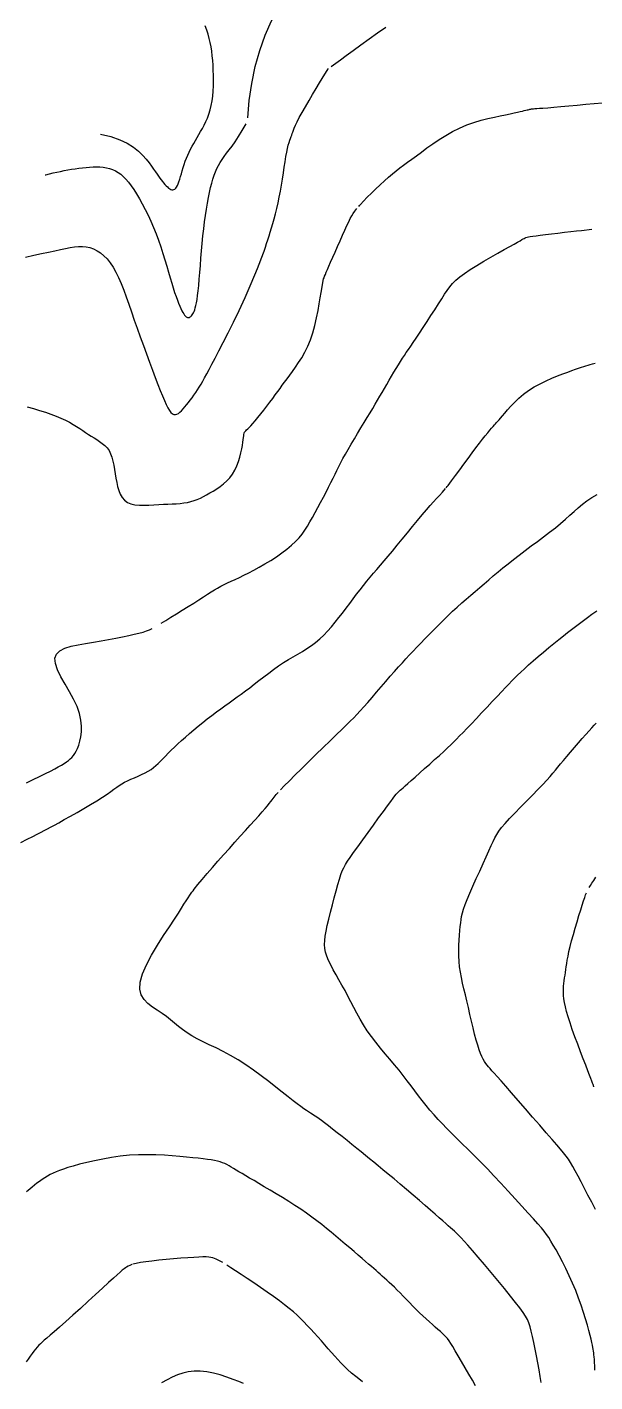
# Model space of a CAD drawing. Header units: millimetres. Extents: x 2235526 to 2245569, y 371981 to 382303.
# Drawn here: x 2242881.2 to 2243071.3, y 379671.3 to 380125.1 of the extents above; entities that cross this region are included whole.
import ezdxf

# ---------------------------------------------------------------- set-up
doc = ezdxf.new("R2010")
doc.units = ezdxf.units.MM
doc.linetypes.add('CONTI', pattern=[0])
for name, color, linetype, transparency in [('147', 10, 'CONTI', 0.7), ('149', 10, 'CONTI', 0.7), ('151', 10, 'CONTI', 0.7), ('153', 10, 'CONTI', 0.7), ('155', 10, 'CONTI', 0.7), ('157', 10, 'CONTI', 0.7), ('159', 10, 'CONTI', 0.7), ('161', 10, 'CONTI', 0.7), ('163', 10, 'CONTI', 0.7), ('165', 10, 'CONTI', 0.7)]:
    doc.layers.add(name, color=color, linetype=linetype, transparency=transparency)

msp = doc.modelspace()

# ---------------------------------------------------------------- linework, layer by layer
at = {"layer": '147'}
msp.add_lwpolyline([(2242905.73, 380089.33), (2242909.23, 380088.47), (2242912.2, 380087.42), (2242914.68, 380086.21), (2242916.75, 380084.91), (2242918.45, 380083.54), (2242919.85, 380082.17), (2242921.01, 380080.85), (2242921.98, 380079.62), (2242922.81, 380078.51), (2242923.53, 380077.54), (2242924.16, 380076.68), (2242924.71, 380075.91), (2242925.2, 380075.22), (2242925.64, 380074.59), (2242926.06, 380074.02), (2242926.47, 380073.47), (2242926.88, 380072.95), (2242927.29, 380072.46), (2242927.7, 380072), (2242928.11, 380071.59), (2242928.51, 380071.24), (2242928.9, 380070.96), (2242929.28, 380070.75), (2242929.63, 380070.64), (2242929.97, 380070.62), (2242930.3, 380070.7), (2242930.6, 380070.89), (2242930.9, 380071.17), (2242931.18, 380071.56), (2242931.46, 380072.05), (2242931.73, 380072.65), (2242932, 380073.35), (2242932.27, 380074.16), (2242932.55, 380075.05), (2242932.83, 380076.01), (2242933.12, 380077.03), (2242933.44, 380078.08), (2242933.77, 380079.15), (2242934.13, 380080.22), (2242934.52, 380081.27), (2242934.95, 380082.29), (2242935.4, 380083.28), (2242935.89, 380084.25), (2242936.4, 380085.22), (2242936.93, 380086.17), (2242937.49, 380087.14), (2242938.07, 380088.11), (2242938.66, 380089.11), (2242939.26, 380090.13), (2242939.86, 380091.2), (2242940.46, 380092.3), (2242941.03, 380093.47), (2242941.56, 380094.69), (2242942.05, 380095.99), (2242942.48, 380097.37), (2242942.84, 380098.84), (2242943.12, 380100.4), (2242943.33, 380102.04), (2242943.47, 380103.73), (2242943.55, 380105.47), (2242943.57, 380107.21), (2242943.55, 380108.96), (2242943.5, 380110.68), (2242943.41, 380112.35), (2242943.29, 380113.96), (2242943.15, 380115.52), (2242942.96, 380117.03), (2242942.74, 380118.49), (2242942.47, 380119.93), (2242942.14, 380121.34), (2242941.75, 380122.74), (2242941.3, 380124.13), (2242940.78, 380125.52)], dxfattribs=at)
at = {"layer": '149'}
for points in [[(2242955.08, 380094.79), (2242955.54, 380100.56), (2242956.37, 380106.3), (2242957.55, 380111.9), (2242959.06, 380117.3), (2242960.87, 380122.43), (2242962.97, 380127.19), (2242965.33, 380131.51), (2242967.94, 380135.33)], [(2242887.22, 380075.64), (2242887.41, 380075.69), (2242888.65, 380075.99), (2242889.89, 380076.28), (2242891.13, 380076.55), (2242892.37, 380076.81), (2242893.6, 380077.06), (2242894.83, 380077.29), (2242896.06, 380077.51), (2242897.27, 380077.7), (2242898.49, 380077.88), (2242899.7, 380078.03), (2242900.9, 380078.15), (2242902.09, 380078.25), (2242903.27, 380078.31), (2242904.43, 380078.32), (2242905.56, 380078.28), (2242906.67, 380078.19), (2242907.75, 380078.02), (2242908.78, 380077.77), (2242909.78, 380077.44), (2242910.72, 380077.01), (2242911.63, 380076.48), (2242912.51, 380075.84), (2242913.37, 380075.08), (2242914.23, 380074.2), (2242915.09, 380073.18), (2242915.97, 380072.02), (2242916.87, 380070.72), (2242917.8, 380069.26), (2242918.76, 380067.66), (2242919.73, 380065.93), (2242920.7, 380064.09), (2242921.66, 380062.15), (2242922.6, 380060.13), (2242923.5, 380058.04), (2242924.36, 380055.9), (2242925.16, 380053.72), (2242925.91, 380051.53), (2242926.61, 380049.34), (2242927.27, 380047.19), (2242927.89, 380045.09), (2242928.47, 380043.07), (2242929.03, 380041.16), (2242929.56, 380039.38), (2242930.07, 380037.75), (2242930.56, 380036.26), (2242931.03, 380034.91), (2242931.48, 380033.7), (2242931.9, 380032.63), (2242932.3, 380031.68), (2242932.67, 380030.85), (2242933.01, 380030.14), (2242933.33, 380029.54), (2242933.62, 380029.05), (2242933.89, 380028.65), (2242934.14, 380028.34), (2242934.38, 380028.11), (2242934.61, 380027.96), (2242934.83, 380027.87), (2242935.05, 380027.84), (2242935.28, 380027.85), (2242935.51, 380027.92), (2242935.74, 380028.05), (2242935.96, 380028.22), (2242936.19, 380028.45), (2242936.42, 380028.73), (2242936.64, 380029.06), (2242936.86, 380029.45), (2242937.07, 380029.9), (2242937.28, 380030.43), (2242937.48, 380031.08), (2242937.68, 380031.85), (2242937.87, 380032.79), (2242938.06, 380033.91), (2242938.25, 380035.24), (2242938.43, 380036.81), (2242938.61, 380038.64), (2242938.79, 380040.68), (2242938.98, 380042.9), (2242939.17, 380045.26), (2242939.37, 380047.71), (2242939.58, 380050.2), (2242939.8, 380052.71), (2242940.05, 380055.17), (2242940.32, 380057.56), (2242940.6, 380059.86), (2242940.9, 380062.06), (2242941.22, 380064.17), (2242941.56, 380066.16), (2242941.9, 380068.03), (2242942.25, 380069.78), (2242942.61, 380071.4), (2242942.98, 380072.88), (2242943.36, 380074.24), (2242943.76, 380075.49), (2242944.2, 380076.66), (2242944.68, 380077.76), (2242945.2, 380078.8), (2242945.79, 380079.81), (2242946.44, 380080.81), (2242947.16, 380081.81), (2242947.96, 380082.86), (2242948.84, 380084), (2242949.8, 380085.28), (2242950.85, 380086.76), (2242951.97, 380088.47), (2242953.18, 380090.46), (2242954.48, 380092.78)]]:
    msp.add_lwpolyline(points, dxfattribs=at)
at = {"layer": '151', "elevation": 151}
for points in [[(2242982.97, 380111.98), (2242986.04, 380114.21), (2242987.99, 380115.63), (2242990.32, 380117.32), (2242992.93, 380119.19), (2242995.7, 380121.18), (2242998.53, 380123.2), (2243001.32, 380125.16)], [(2242960.32, 380049.58), (2242960.5, 380050.11), (2242960.93, 380051.41), (2242961.34, 380052.67), (2242961.75, 380053.91), (2242962.15, 380055.17), (2242962.56, 380056.48), (2242962.98, 380057.86), (2242963.42, 380059.35), (2242963.86, 380060.95), (2242964.31, 380062.64), (2242964.75, 380064.41), (2242965.17, 380066.26), (2242965.58, 380068.19), (2242965.97, 380070.17), (2242966.32, 380072.2), (2242966.65, 380074.25), (2242966.96, 380076.27), (2242967.25, 380078.22), (2242967.53, 380080.06), (2242967.8, 380081.74), (2242968.07, 380083.24), (2242968.34, 380084.51), (2242968.6, 380085.58), (2242968.87, 380086.47), (2242969.12, 380087.23), (2242969.35, 380087.87), (2242969.57, 380088.44), (2242969.76, 380088.95), (2242969.93, 380089.46), (2242970.1, 380089.99), (2242970.31, 380090.6), (2242970.6, 380091.34), (2242971.01, 380092.26), (2242971.56, 380093.4), (2242972.3, 380094.82), (2242973.25, 380096.53), (2242974.35, 380098.47), (2242975.55, 380100.53), (2242976.77, 380102.61), (2242977.96, 380104.61), (2242979.04, 380106.42), (2242979.96, 380107.96), (2242981.91, 380111.21), (2242981.98, 380111.26)]]:
    msp.add_lwpolyline(points, dxfattribs=at)
at = {"layer": '151'}
msp.add_lwpolyline([(2242880.63, 380048.13), (2242883.45, 380048.73), (2242886.01, 380049.26), (2242888.32, 380049.74), (2242890.41, 380050.19), (2242892.3, 380050.62), (2242894.02, 380050.99), (2242895.6, 380051.3), (2242897.05, 380051.53), (2242898.41, 380051.66), (2242899.7, 380051.67), (2242900.95, 380051.54), (2242902.18, 380051.27), (2242903.38, 380050.84), (2242904.56, 380050.25), (2242905.71, 380049.5), (2242906.83, 380048.57), (2242907.91, 380047.47), (2242908.94, 380046.19), (2242909.93, 380044.72), (2242910.87, 380043.06), (2242911.77, 380041.22), (2242912.64, 380039.22), (2242913.5, 380037.05), (2242914.35, 380034.74), (2242915.22, 380032.29), (2242916.12, 380029.72), (2242917.05, 380027.03), (2242918.03, 380024.24), (2242919.05, 380021.38), (2242920.08, 380018.52), (2242921.12, 380015.67), (2242922.14, 380012.91), (2242923.12, 380010.25), (2242924.06, 380007.76), (2242924.93, 380005.47), (2242925.73, 380003.42), (2242926.45, 380001.61), (2242927.11, 380000.05), (2242927.72, 379998.71), (2242928.29, 379997.61), (2242928.82, 379996.73), (2242929.33, 379996.07), (2242929.83, 379995.63), (2242930.32, 379995.4), (2242930.82, 379995.35), (2242931.31, 379995.48), (2242931.82, 379995.75), (2242932.33, 379996.16), (2242932.86, 379996.66), (2242933.4, 379997.26), (2242933.96, 379997.92), (2242934.54, 379998.63), (2242935.14, 379999.37), (2242935.75, 380000.16), (2242936.37, 380000.98), (2242936.99, 380001.83), (2242937.61, 380002.72), (2242938.21, 380003.62), (2242938.81, 380004.55), (2242939.39, 380005.51), (2242939.98, 380006.53), (2242940.6, 380007.67), (2242941.3, 380008.97), (2242942.1, 380010.47), (2242943.02, 380012.24), (2242944.1, 380014.3), (2242945.36, 380016.72), (2242946.83, 380019.53), (2242948.47, 380022.73), (2242950.27, 380026.3), (2242952.18, 380030.25), (2242954.18, 380034.56), (2242956.22, 380039.23), (2242958.28, 380044.23), (2242960.32, 380049.58)], dxfattribs=at)
at = {"layer": '153', "elevation": 153}
for points in [[(2242992.21, 380065.09), (2242992.47, 380065.39), (2242992.76, 380065.7), (2242993.83, 380066.86), (2242995.07, 380068.13), (2242996.43, 380069.49), (2242997.86, 380070.89), (2242999.32, 380072.27), (2243000.77, 380073.61), (2243002.16, 380074.85), (2243003.48, 380075.97), (2243004.74, 380076.99), (2243005.97, 380077.95), (2243007.23, 380078.89), (2243008.54, 380079.86), (2243009.95, 380080.89), (2243011.49, 380082.02), (2243013.18, 380083.28), (2243015.03, 380084.65), (2243017.02, 380086.06), (2243019.12, 380087.48), (2243021.33, 380088.87), (2243023.62, 380090.17), (2243025.98, 380091.34), (2243028.38, 380092.35), (2243030.78, 380093.2), (2243033.15, 380093.92), (2243035.44, 380094.52), (2243037.6, 380095.02), (2243039.6, 380095.44), (2243041.38, 380095.8), (2243042.91, 380096.11), (2243044.22, 380096.38), (2243045.32, 380096.62), (2243046.23, 380096.82), (2243046.99, 380097), (2243047.62, 380097.15), (2243048.14, 380097.28), (2243048.58, 380097.39), (2243048.95, 380097.48), (2243049.27, 380097.56), (2243049.54, 380097.62), (2243049.78, 380097.68), (2243050, 380097.72), (2243050.21, 380097.75), (2243050.44, 380097.77), (2243050.74, 380097.79), (2243051.17, 380097.82), (2243051.79, 380097.86), (2243052.68, 380097.93), (2243053.88, 380098.02), (2243055.47, 380098.15), (2243057.49, 380098.32), (2243059.86, 380098.52), (2243062.49, 380098.76), (2243065.3, 380099.01), (2243068.19, 380099.27), (2243071.07, 380099.54), (2243073.84, 380099.8)], [(2242881.13, 379997.97), (2242883.28, 379997.37), (2242885.33, 379996.75), (2242887.28, 379996.12), (2242889.12, 379995.46), (2242890.85, 379994.8), (2242892.47, 379994.13), (2242893.97, 379993.44), (2242895.35, 379992.76), (2242896.6, 379992.07), (2242897.74, 379991.37), (2242898.79, 379990.69), (2242899.79, 379990.02), (2242900.74, 379989.36), (2242901.67, 379988.72), (2242902.6, 379988.11), (2242903.56, 379987.53), (2242904.51, 379986.95), (2242905.45, 379986.35), (2242906.34, 379985.71), (2242907.18, 379985), (2242907.93, 379984.2), (2242908.58, 379983.27), (2242909.11, 379982.22), (2242909.54, 379981.04), (2242909.89, 379979.76), (2242910.17, 379978.4), (2242910.42, 379976.98), (2242910.65, 379975.53), (2242910.89, 379974.07), (2242911.15, 379972.62), (2242911.47, 379971.21), (2242911.86, 379969.87), (2242912.36, 379968.64), (2242913, 379967.55), (2242913.79, 379966.63), (2242914.76, 379965.92), (2242915.94, 379965.43), (2242917.28, 379965.14), (2242918.76, 379965), (2242920.33, 379964.98), (2242921.96, 379965.05), (2242923.6, 379965.15), (2242925.22, 379965.26), (2242926.78, 379965.34), (2242928.29, 379965.4), (2242929.73, 379965.45), (2242931.1, 379965.51), (2242932.42, 379965.6), (2242933.67, 379965.74), (2242934.86, 379965.93), (2242935.99, 379966.19), (2242937.08, 379966.52), (2242938.13, 379966.92), (2242939.17, 379967.38), (2242940.21, 379967.9), (2242941.26, 379968.47), (2242942.35, 379969.09), (2242943.48, 379969.75), (2242944.63, 379970.48), (2242945.78, 379971.27), (2242946.91, 379972.14), (2242947.98, 379973.12), (2242948.98, 379974.2), (2242949.88, 379975.4), (2242950.66, 379976.74), (2242951.33, 379978.16), (2242951.89, 379979.63), (2242952.35, 379981.09), (2242952.72, 379982.52), (2242953.02, 379983.85), (2242953.25, 379985.04), (2242953.41, 379986.07), (2242953.53, 379986.93), (2242953.62, 379987.64), (2242953.7, 379988.23), (2242953.77, 379988.71), (2242953.86, 379989.11), (2242953.98, 379989.43), (2242954.14, 379989.7), (2242954.37, 379989.96), (2242954.66, 379990.24), (2242955.03, 379990.58), (2242955.49, 379991.02), (2242956.06, 379991.59), (2242956.75, 379992.33), (2242957.56, 379993.26), (2242958.46, 379994.35), (2242959.44, 379995.56), (2242960.45, 379996.85), (2242961.47, 379998.18), (2242962.46, 379999.49), (2242963.4, 380000.75), (2242964.27, 380001.93), (2242965.08, 380003.04), (2242965.85, 380004.11), (2242966.61, 380005.17), (2242967.38, 380006.24), (2242968.2, 380007.36), (2242969.07, 380008.55), (2242970.03, 380009.83), (2242971.04, 380011.22), (2242972.08, 380012.75), (2242973.13, 380014.41), (2242974.15, 380016.23), (2242975.12, 380018.22), (2242976, 380020.4), (2242976.79, 380022.76), (2242977.47, 380025.23), (2242978.06, 380027.73), (2242978.56, 380030.17), (2242978.97, 380032.45), (2242979.31, 380034.5), (2242979.58, 380036.22), (2242980.45, 380040.79), (2242980.59, 380041.18), (2242980.78, 380041.66), (2242981.02, 380042.27), (2242981.33, 380043.02), (2242981.72, 380043.95), (2242982.2, 380045.09), (2242982.79, 380046.44), (2242983.48, 380048.03), (2242984.26, 380049.8), (2242985.08, 380051.67), (2242985.93, 380053.57), (2242986.76, 380055.43), (2242987.55, 380057.16), (2242988.26, 380058.71), (2242988.84, 380059.93), (2242989.36, 380060.98), (2242989.85, 380061.89), (2242990.36, 380062.72), (2242990.92, 380063.52), (2242991.57, 380064.34)], [(2242953.61, 379670.82), (2242952.02, 379671.47), (2242950.14, 379672.21), (2242948.06, 379672.96), (2242945.84, 379673.68), (2242943.56, 379674.29), (2242941.29, 379674.75), (2242939.1, 379675), (2242937.05, 379675), (2242935.12, 379674.75), (2242933.29, 379674.3), (2242931.51, 379673.68), (2242929.76, 379672.91), (2242928, 379672.04), (2242926.2, 379671.09)]]:
    msp.add_lwpolyline(points, dxfattribs=at)
at = {"layer": '155', "elevation": 155}
for points in [[(2242926.03, 379925.48), (2242927.56, 379926.42), (2242929.29, 379927.49), (2242931.17, 379928.65), (2242933.12, 379929.86), (2242935.06, 379931.07), (2242936.93, 379932.24), (2242938.65, 379933.32), (2242940.19, 379934.3), (2242941.55, 379935.16), (2242942.77, 379935.93), (2242943.89, 379936.61), (2242944.95, 379937.24), (2242946.01, 379937.83), (2242947.09, 379938.4), (2242948.25, 379938.96), (2242949.48, 379939.54), (2242950.8, 379940.15), (2242952.22, 379940.81), (2242953.73, 379941.53), (2242955.35, 379942.33), (2242957.07, 379943.23), (2242958.91, 379944.24), (2242960.81, 379945.34), (2242962.73, 379946.52), (2242964.63, 379947.75), (2242966.46, 379949.02), (2242968.16, 379950.3), (2242969.7, 379951.57), (2242971.05, 379952.82), (2242972.21, 379954.07), (2242973.24, 379955.33), (2242974.16, 379956.62), (2242975.02, 379957.97), (2242975.86, 379959.38), (2242976.7, 379960.89), (2242977.59, 379962.51), (2242978.5, 379964.2), (2242979.43, 379965.94), (2242980.35, 379967.68), (2242981.24, 379969.39), (2242982.09, 379971.04), (2242982.88, 379972.6), (2242983.59, 379974.03), (2242984.25, 379975.38), (2242984.89, 379976.67), (2242985.53, 379977.94), (2242986.19, 379979.25), (2242986.92, 379980.62), (2242987.74, 379982.1), (2242988.65, 379983.71), (2242989.66, 379985.44), (2242990.73, 379987.23), (2242991.82, 379989.05), (2242992.93, 379990.87), (2242994.01, 379992.65), (2242995.03, 379994.34), (2242995.99, 379995.92), (2242996.88, 379997.4), (2242997.72, 379998.8), (2242998.52, 380000.15), (2242999.3, 380001.47), (2243000.06, 380002.78), (2243000.83, 380004.11), (2243001.61, 380005.46), (2243002.4, 380006.83), (2243003.19, 380008.19), (2243003.97, 380009.53), (2243004.73, 380010.82), (2243005.47, 380012.04), (2243006.17, 380013.17), (2243006.83, 380014.2), (2243007.47, 380015.17), (2243008.13, 380016.13), (2243008.83, 380017.14), (2243009.6, 380018.24), (2243010.46, 380019.49), (2243011.44, 380020.95), (2243012.56, 380022.63), (2243013.79, 380024.5), (2243015.08, 380026.48), (2243016.39, 380028.5), (2243017.68, 380030.49), (2243018.89, 380032.39), (2243019.99, 380034.12), (2243020.95, 380035.63), (2243021.83, 380036.96), (2243022.7, 380038.16), (2243023.64, 380039.27), (2243024.72, 380040.35), (2243026.02, 380041.46), (2243027.62, 380042.64), (2243029.55, 380043.94), (2243031.75, 380045.31), (2243034.1, 380046.71), (2243036.48, 380048.09), (2243038.8, 380049.41), (2243040.93, 380050.61), (2243042.77, 380051.64), (2243044.24, 380052.46), (2243045.37, 380053.1), (2243046.21, 380053.59), (2243046.82, 380053.94), (2243047.27, 380054.2), (2243047.61, 380054.38), (2243047.9, 380054.52), (2243048.2, 380054.64), (2243048.55, 380054.75), (2243049.02, 380054.86), (2243049.65, 380054.98), (2243050.49, 380055.12), (2243051.59, 380055.27), (2243053, 380055.46), (2243054.74, 380055.67), (2243056.74, 380055.91), (2243058.88, 380056.16), (2243061.06, 380056.41), (2243063.17, 380056.65), (2243065.09, 380056.87), (2243066.73, 380057.06), (2243070.22, 380057.4)], [(2242880.97, 379872.01), (2242883.22, 379873.11), (2242885.35, 379874.15), (2242887.28, 379875.11), (2242888.96, 379875.96), (2242890.39, 379876.7), (2242891.61, 379877.36), (2242892.65, 379877.96), (2242893.54, 379878.5), (2242894.31, 379879.01), (2242894.99, 379879.5), (2242895.61, 379880.01), (2242896.17, 379880.54), (2242896.7, 379881.13), (2242897.18, 379881.81), (2242897.63, 379882.61), (2242898.05, 379883.54), (2242898.46, 379884.65), (2242898.84, 379885.95), (2242899.16, 379887.45), (2242899.36, 379889.12), (2242899.39, 379890.98), (2242899.19, 379893), (2242898.71, 379895.18), (2242897.9, 379897.52), (2242896.73, 379899.99), (2242895.34, 379902.54), (2242893.87, 379905.08), (2242892.5, 379907.54), (2242891.37, 379909.85), (2242890.65, 379911.94), (2242890.49, 379913.72), (2242891.02, 379915.15), (2242892.16, 379916.26), (2242893.81, 379917.11), (2242895.86, 379917.76), (2242898.2, 379918.27), (2242900.73, 379918.7), (2242903.34, 379919.1), (2242905.93, 379919.52), (2242908.45, 379919.97), (2242910.86, 379920.43), (2242913.12, 379920.89), (2242915.19, 379921.33), (2242917.03, 379921.75), (2242918.59, 379922.14), (2242919.98, 379922.51), (2242921.11, 379922.87), (2242922.09, 379923.25), (2242923.05, 379923.72)], [(2242946.64, 379711.32), (2242945.83, 379711.79), (2242945.13, 379712.17), (2242944.51, 379712.47), (2242943.94, 379712.7), (2242943.35, 379712.91), (2242942.72, 379713.06), (2242942, 379713.16), (2242941.13, 379713.21), (2242940.05, 379713.21), (2242938.7, 379713.16), (2242937.02, 379713.07), (2242934.99, 379712.93), (2242932.68, 379712.76), (2242930.2, 379712.56), (2242927.68, 379712.33), (2242925.21, 379712.09), (2242922.9, 379711.84), (2242920.88, 379711.58), (2242919.08, 379711.31), (2242917.68, 379711.04), (2242916.61, 379710.77)], [(2242916.23, 379710.65), (2242915.52, 379710.38), (2242914.97, 379710.11), (2242914.49, 379709.82), (2242914.08, 379709.55), (2242913.61, 379709.2), (2242913.04, 379708.74), (2242912.29, 379708.11), (2242911.31, 379707.25), (2242910.04, 379706.1), (2242908.41, 379704.62), (2242906.39, 379702.77), (2242904.07, 379700.64), (2242901.56, 379698.34), (2242898.98, 379695.98), (2242896.44, 379693.67), (2242894.07, 379691.53), (2242891.98, 379689.66), (2242890.26, 379688.15), (2242888.88, 379686.96), (2242887.78, 379686.03), (2242886.91, 379685.3), (2242886.2, 379684.69), (2242885.61, 379684.14), (2242885.06, 379683.6), (2242884.52, 379683), (2242883.97, 379682.33), (2242883.4, 379681.6), (2242882.81, 379680.81), (2242882.19, 379679.95), (2242881.54, 379679.02), (2242880.85, 379678.03)], [(2242993.5, 379671.35), (2242992.77, 379671.89), (2242991.17, 379673.14), (2242989.74, 379674.33), (2242988.46, 379675.47), (2242987.29, 379676.59), (2242986.21, 379677.71), (2242985.17, 379678.84), (2242984.15, 379679.99), (2242983.1, 379681.19), (2242982, 379682.46), (2242980.86, 379683.76), (2242979.69, 379685.1), (2242978.5, 379686.44), (2242977.31, 379687.76), (2242976.13, 379689.05), (2242974.98, 379690.28), (2242973.85, 379691.44), (2242972.72, 379692.56), (2242971.55, 379693.66), (2242970.3, 379694.77), (2242968.92, 379695.92), (2242967.38, 379697.14), (2242965.63, 379698.46), (2242963.66, 379699.9), (2242961.52, 379701.41), (2242959.28, 379702.96), (2242957.04, 379704.5), (2242954.85, 379705.97), (2242952.79, 379707.34), (2242950.95, 379708.56), (2242949.34, 379709.61), (2242948, 379710.48)]]:
    msp.add_lwpolyline(points, dxfattribs=at)
at = {"layer": '157', "elevation": 157}
for points in [[(2243021.47, 379970.87), (2243021.77, 379971.24), (2243022.09, 379971.63), (2243023.3, 379973.19), (2243024.62, 379974.93), (2243026, 379976.8), (2243027.42, 379978.74), (2243028.83, 379980.66), (2243030.19, 379982.52), (2243031.46, 379984.23), (2243032.61, 379985.76), (2243033.64, 379987.1), (2243034.56, 379988.27), (2243035.37, 379989.27), (2243036.07, 379990.11), (2243036.68, 379990.82), (2243037.19, 379991.41), (2243037.62, 379991.88), (2243038, 379992.29), (2243038.36, 379992.68), (2243038.74, 379993.09), (2243039.18, 379993.56), (2243039.69, 379994.16), (2243040.33, 379994.91), (2243041.12, 379995.86), (2243042.06, 379996.97), (2243043.16, 379998.19), (2243044.42, 379999.5), (2243045.82, 380000.83), (2243047.38, 380002.15), (2243049.09, 380003.41), (2243050.95, 380004.59), (2243052.91, 380005.66), (2243054.9, 380006.63), (2243056.89, 380007.51), (2243058.8, 380008.3), (2243060.59, 380008.99), (2243062.21, 380009.59), (2243063.6, 380010.11), (2243064.8, 380010.54), (2243065.83, 380010.91), (2243066.73, 380011.22), (2243067.53, 380011.48), (2243068.28, 380011.71), (2243069, 380011.92), (2243069.73, 380012.12), (2243070.5, 380012.31), (2243071.37, 380012.52)], [(2242879.05, 379852.03), (2242881.18, 379853.11), (2242883.03, 379854.05), (2242884.55, 379854.82), (2242885.81, 379855.46), (2242886.91, 379856.03), (2242887.95, 379856.57), (2242889.04, 379857.15), (2242890.28, 379857.83), (2242891.77, 379858.65), (2242893.59, 379859.67), (2242895.66, 379860.84), (2242897.89, 379862.11), (2242900.17, 379863.43), (2242902.41, 379864.75), (2242904.51, 379866.02), (2242906.36, 379867.19), (2242907.91, 379868.21), (2242909.17, 379869.09), (2242910.23, 379869.86), (2242911.16, 379870.54), (2242912.01, 379871.14), (2242912.86, 379871.7), (2242913.77, 379872.22), (2242914.79, 379872.72), (2242915.92, 379873.22), (2242917.1, 379873.73), (2242918.31, 379874.23), (2242919.5, 379874.76), (2242920.64, 379875.3), (2242921.7, 379875.86), (2242922.65, 379876.46), (2242923.51, 379877.1), (2242924.31, 379877.77), (2242925.08, 379878.49), (2242925.84, 379879.25), (2242926.63, 379880.08), (2242927.47, 379880.96), (2242928.39, 379881.9), (2242929.4, 379882.9), (2242930.48, 379883.95), (2242931.64, 379885.05), (2242932.87, 379886.18), (2242934.17, 379887.35), (2242935.55, 379888.55), (2242936.98, 379889.77), (2242938.46, 379890.99), (2242939.98, 379892.21), (2242941.5, 379893.42), (2242943.02, 379894.6), (2242944.52, 379895.74), (2242945.98, 379896.83), (2242947.39, 379897.85), (2242948.77, 379898.84), (2242950.12, 379899.81), (2242951.47, 379900.77), (2242952.84, 379901.75), (2242954.24, 379902.78), (2242955.69, 379903.87), (2242957.21, 379905.03), (2242958.78, 379906.26), (2242960.4, 379907.51), (2242962.05, 379908.76), (2242963.71, 379910), (2242965.37, 379911.18), (2242967.02, 379912.29), (2242968.65, 379913.31), (2242970.25, 379914.25), (2242971.82, 379915.15), (2242973.36, 379916.05), (2242974.86, 379916.97), (2242976.33, 379917.95), (2242977.75, 379919.01), (2242979.14, 379920.19), (2242980.48, 379921.47), (2242981.79, 379922.84), (2242983.07, 379924.29), (2242984.33, 379925.79), (2242985.56, 379927.33), (2242986.78, 379928.89), (2242987.98, 379930.47), (2242989.17, 379932.05), (2242990.34, 379933.61), (2242991.5, 379935.15), (2242992.65, 379936.66), (2242993.78, 379938.12), (2242994.89, 379939.53), (2242995.99, 379940.87), (2242997.1, 379942.19), (2242998.24, 379943.51), (2242999.43, 379944.88), (2243000.69, 379946.34), (2243002.04, 379947.91), (2243003.51, 379949.65), (2243005.1, 379951.57), (2243006.78, 379953.62), (2243008.5, 379955.73), (2243010.22, 379957.84), (2243011.89, 379959.86), (2243013.45, 379961.74), (2243014.86, 379963.41), (2243016.14, 379964.87), (2243017.25, 379966.11), (2243018.27, 379967.22), (2243019.24, 379968.28), (2243020.21, 379969.37), (2243021.25, 379970.6)], [(2243031.31, 379670.07), (2243030.24, 379671.95), (2243029.07, 379673.99), (2243027.86, 379676.1), (2243026.66, 379678.16), (2243025.54, 379680.09), (2243024.54, 379681.79), (2243023.7, 379683.16), (2243023.01, 379684.26), (2243022.42, 379685.13), (2243021.89, 379685.84), (2243021.37, 379686.45), (2243020.83, 379687.01), (2243020.23, 379687.58), (2243019.52, 379688.22), (2243018.71, 379688.94), (2243017.82, 379689.71), (2243016.87, 379690.56), (2243015.85, 379691.47), (2243014.79, 379692.43), (2243013.69, 379693.46), (2243012.58, 379694.53), (2243011.46, 379695.64), (2243010.33, 379696.77), (2243009.22, 379697.91), (2243008.13, 379699.03), (2243007.06, 379700.11), (2243006.03, 379701.15), (2243005.06, 379702.13), (2243004.12, 379703.04), (2243003.24, 379703.89), (2243002.39, 379704.69), (2243001.59, 379705.44), (2243000.82, 379706.15), (2243000.09, 379706.81), (2242999.4, 379707.43), (2242998.71, 379708.04), (2242998, 379708.65), (2242997.25, 379709.3), (2242996.43, 379710.01), (2242995.52, 379710.79), (2242994.49, 379711.68), (2242993.33, 379712.68), (2242992.04, 379713.79), (2242990.65, 379714.99), (2242989.18, 379716.24), (2242987.66, 379717.54), (2242986.1, 379718.86), (2242984.54, 379720.18), (2242982.98, 379721.48), (2242981.42, 379722.76), (2242979.83, 379724.04), (2242978.2, 379725.31), (2242976.5, 379726.58), (2242974.72, 379727.86), (2242972.84, 379729.16), (2242970.85, 379730.47), (2242968.78, 379731.79), (2242966.67, 379733.09), (2242964.57, 379734.36), (2242962.53, 379735.59), (2242960.58, 379736.74), (2242958.77, 379737.8), (2242957.13, 379738.77), (2242955.66, 379739.64), (2242954.34, 379740.42), (2242953.16, 379741.12), (2242952.1, 379741.75), (2242951.15, 379742.32), (2242950.3, 379742.84), (2242949.52, 379743.31), (2242948.79, 379743.73), (2242948.08, 379744.12), (2242947.37, 379744.46), (2242946.63, 379744.77), (2242945.83, 379745.05), (2242944.94, 379745.3), (2242943.95, 379745.51), (2242942.82, 379745.71), (2242941.54, 379745.89), (2242940.09, 379746.07), (2242938.46, 379746.24), (2242936.62, 379746.42), (2242934.57, 379746.62), (2242932.28, 379746.84), (2242929.78, 379747.05), (2242927.12, 379747.24), (2242924.31, 379747.38), (2242921.4, 379747.44), (2242918.41, 379747.4), (2242915.39, 379747.24), (2242912.36, 379746.94), (2242909.37, 379746.52), (2242906.47, 379746.01), (2242903.7, 379745.44), (2242901.11, 379744.84), (2242898.74, 379744.23), (2242896.63, 379743.66), (2242894.83, 379743.13), (2242893.29, 379742.64), (2242891.98, 379742.18), (2242890.84, 379741.73), (2242889.83, 379741.27), (2242888.89, 379740.79), (2242887.99, 379740.28), (2242887.09, 379739.72), (2242886.19, 379739.12), (2242885.3, 379738.5), (2242884.44, 379737.87), (2242883.61, 379737.24), (2242882.84, 379736.62), (2242882.13, 379736.04), (2242881.5, 379735.49), (2242880.9, 379734.96)]]:
    msp.add_lwpolyline(points, dxfattribs=at)
at = {"layer": '159', "elevation": 159}
for points in [[(2242965.99, 379869.67), (2242967.23, 379870.96), (2242968.96, 379872.71), (2242970.83, 379874.57), (2242973.01, 379876.71), (2242975.38, 379879.04), (2242977.85, 379881.45), (2242980.3, 379883.84), (2242982.63, 379886.1), (2242984.72, 379888.14), (2242986.5, 379889.86), (2242988.01, 379891.33), (2242989.32, 379892.61), (2242990.5, 379893.79), (2242991.61, 379894.94), (2242992.73, 379896.14), (2242993.92, 379897.45), (2242995.24, 379898.95), (2242996.67, 379900.59), (2242998.17, 379902.34), (2242999.71, 379904.13), (2243001.25, 379905.93), (2243002.76, 379907.68), (2243004.19, 379909.33), (2243005.53, 379910.84), (2243006.8, 379912.25), (2243008.01, 379913.57), (2243009.2, 379914.85), (2243010.4, 379916.12), (2243011.64, 379917.42), (2243012.94, 379918.77), (2243014.33, 379920.21), (2243015.79, 379921.71), (2243017.32, 379923.26), (2243018.88, 379924.83), (2243020.46, 379926.41), (2243022.05, 379927.95), (2243023.63, 379929.45), (2243025.18, 379930.88), (2243026.7, 379932.25), (2243028.21, 379933.57), (2243029.71, 379934.86), (2243031.2, 379936.14), (2243032.7, 379937.41), (2243034.2, 379938.68), (2243035.72, 379939.98), (2243037.26, 379941.29), (2243038.85, 379942.64), (2243040.49, 379944.01), (2243042.2, 379945.41), (2243044, 379946.84), (2243045.89, 379948.31), (2243047.88, 379949.81), (2243049.94, 379951.34), (2243052.03, 379952.87), (2243054.1, 379954.41), (2243056.12, 379955.93), (2243058.03, 379957.42), (2243059.8, 379958.87), (2243061.41, 379960.27), (2243062.88, 379961.62), (2243064.28, 379962.92), (2243065.66, 379964.16), (2243067.08, 379965.35), (2243068.59, 379966.48), (2243070.24, 379967.56), (2243072.08, 379968.58)], [(2242936.33, 379835.37), (2242936.71, 379835.88), (2242937.13, 379836.41), (2242938.36, 379837.94), (2242939.81, 379839.68), (2242941.44, 379841.59), (2242943.2, 379843.62), (2242945.06, 379845.72), (2242946.96, 379847.87), (2242948.87, 379850), (2242950.74, 379852.09), (2242952.55, 379854.11), (2242954.27, 379856.03), (2242955.89, 379857.84), (2242957.37, 379859.5), (2242958.71, 379861), (2242959.86, 379862.31), (2242960.83, 379863.43), (2242961.62, 379864.35), (2242962.26, 379865.13), (2242962.78, 379865.77), (2242963.2, 379866.3), (2242963.55, 379866.76), (2242963.86, 379867.17), (2242964.2, 379867.62), (2242964.6, 379868.13), (2242965.17, 379868.78)], [(2243053.26, 379671.1), (2243052.96, 379673.15), (2243052.6, 379675.37), (2243052.19, 379677.7), (2243051.76, 379680.05), (2243051.3, 379682.37), (2243050.85, 379684.57), (2243050.4, 379686.6), (2243049.98, 379688.37), (2243049.59, 379689.84), (2243049.18, 379691.1), (2243048.68, 379692.25), (2243048.05, 379693.4), (2243047.22, 379694.65), (2243046.14, 379696.12), (2243044.74, 379697.92), (2243042.98, 379700.1), (2243040.96, 379702.6), (2243038.77, 379705.28), (2243036.5, 379708.01), (2243034.27, 379710.69), (2243032.18, 379713.18), (2243030.32, 379715.35), (2243028.78, 379717.12), (2243027.52, 379718.52), (2243026.5, 379719.63), (2243025.65, 379720.5), (2243024.92, 379721.2), (2243024.26, 379721.81), (2243023.62, 379722.39), (2243022.93, 379723), (2243022.18, 379723.68), (2243021.32, 379724.44), (2243020.33, 379725.31), (2243019.18, 379726.32), (2243017.84, 379727.49), (2243016.28, 379728.85), (2243014.48, 379730.4), (2243012.5, 379732.1), (2243010.4, 379733.9), (2243008.23, 379735.74), (2243006.08, 379737.56), (2243004.01, 379739.32), (2243002.07, 379740.95), (2243000.31, 379742.41), (2242998.72, 379743.73), (2242997.24, 379744.95), (2242995.82, 379746.1), (2242994.43, 379747.22), (2242993.01, 379748.37), (2242991.53, 379749.56), (2242989.94, 379750.84), (2242988.29, 379752.16), (2242986.62, 379753.5), (2242984.99, 379754.8), (2242983.44, 379756.04), (2242982.02, 379757.15), (2242980.78, 379758.12), (2242979.75, 379758.89), (2242978.92, 379759.51), (2242978.22, 379760), (2242977.63, 379760.4), (2242977.1, 379760.74), (2242976.58, 379761.06), (2242976.03, 379761.41), (2242975.41, 379761.8), (2242974.7, 379762.27), (2242973.85, 379762.85), (2242972.84, 379763.57), (2242971.63, 379764.46), (2242970.21, 379765.54), (2242968.54, 379766.84), (2242966.59, 379768.38), (2242964.42, 379770.11), (2242962.06, 379771.96), (2242959.56, 379773.86), (2242956.99, 379775.75), (2242954.37, 379777.57), (2242951.78, 379779.24), (2242949.24, 379780.72), (2242946.78, 379782.02), (2242944.42, 379783.19), (2242942.17, 379784.26), (2242940.07, 379785.27), (2242938.11, 379786.25), (2242936.32, 379787.24), (2242934.71, 379788.27), (2242933.24, 379789.34), (2242931.86, 379790.43), (2242930.53, 379791.53), (2242929.2, 379792.63), (2242927.82, 379793.71), (2242926.34, 379794.77), (2242924.75, 379795.81), (2242923.14, 379796.87), (2242921.63, 379798.05), (2242920.34, 379799.4), (2242919.4, 379801.01), (2242918.92, 379802.93), (2242919.03, 379805.25), (2242919.8, 379807.99), (2242921.13, 379811.07), (2242922.85, 379814.32), (2242924.8, 379817.62), (2242926.84, 379820.83), (2242928.79, 379823.79), (2242930.51, 379826.38), (2242931.81, 379828.38), (2242932.84, 379830.01), (2242933.68, 379831.36), (2242934.41, 379832.53), (2242936.33, 379835.37)]]:
    msp.add_lwpolyline(points, dxfattribs=at)
at = {"layer": '161', "elevation": 161}
msp.add_lwpolyline([(2243071.28, 379675.3), (2243071.24, 379676.7), (2243071.19, 379677.87), (2243071.13, 379678.87), (2243071.05, 379679.71), (2243070.97, 379680.44), (2243070.89, 379681.08), (2243070.81, 379681.67), (2243070.72, 379682.27), (2243070.61, 379682.91), (2243070.46, 379683.65), (2243070.26, 379684.53), (2243070, 379685.61), (2243069.67, 379686.93), (2243069.25, 379688.52), (2243068.75, 379690.36), (2243068.16, 379692.42), (2243067.48, 379694.64), (2243066.7, 379697), (2243065.83, 379699.44), (2243064.87, 379701.94), (2243063.81, 379704.44), (2243062.69, 379706.91), (2243061.54, 379709.3), (2243060.4, 379711.57), (2243059.29, 379713.67), (2243058.27, 379715.56), (2243057.35, 379717.19), (2243056.55, 379718.54), (2243055.83, 379719.7), (2243055.11, 379720.75), (2243054.31, 379721.79), (2243053.37, 379722.94), (2243052.2, 379724.28), (2243050.74, 379725.92), (2243048.94, 379727.91), (2243046.86, 379730.21), (2243044.59, 379732.7), (2243042.21, 379735.29), (2243039.82, 379737.88), (2243037.48, 379740.38), (2243035.3, 379742.67), (2243033.34, 379744.7), (2243031.57, 379746.48), (2243029.97, 379748.07), (2243028.48, 379749.51), (2243027.08, 379750.87), (2243025.73, 379752.18), (2243024.38, 379753.5), (2243023, 379754.87), (2243021.61, 379756.29), (2243020.2, 379757.76), (2243018.8, 379759.27), (2243017.41, 379760.82), (2243016.05, 379762.39), (2243014.73, 379763.98), (2243013.45, 379765.59), (2243012.2, 379767.21), (2243010.96, 379768.86), (2243009.71, 379770.53), (2243008.43, 379772.24), (2243007.09, 379773.97), (2243005.68, 379775.74), (2243004.19, 379777.55), (2243002.63, 379779.4), (2243001.04, 379781.27), (2242999.46, 379783.17), (2242997.91, 379785.09), (2242996.43, 379787.03), (2242995.04, 379788.97), (2242993.78, 379790.92), (2242992.62, 379792.87), (2242991.55, 379794.81), (2242990.53, 379796.74), (2242989.55, 379798.65), (2242988.58, 379800.54), (2242987.6, 379802.4), (2242986.59, 379804.23), (2242985.58, 379806.01), (2242984.59, 379807.75), (2242983.65, 379809.42), (2242982.81, 379811.02), (2242982.08, 379812.53), (2242981.49, 379813.96), (2242981.08, 379815.29), (2242980.83, 379816.57), (2242980.74, 379817.86), (2242980.79, 379819.22), (2242980.97, 379820.69), (2242981.27, 379822.34), (2242981.68, 379824.21), (2242982.18, 379826.35), (2242982.75, 379828.67), (2242983.37, 379831.09), (2242984, 379833.51), (2242984.63, 379835.83), (2242985.23, 379837.95), (2242985.77, 379839.79), (2242986.25, 379841.29), (2242986.7, 379842.52), (2242987.17, 379843.59), (2242987.73, 379844.62), (2242988.43, 379845.73), (2242989.33, 379847.03), (2242990.47, 379848.63), (2242991.89, 379850.61), (2242993.53, 379852.89), (2242995.3, 379855.33), (2242997.1, 379857.82), (2242998.84, 379860.23), (2243000.45, 379862.45), (2243001.82, 379864.33), (2243002.9, 379865.8), (2243003.7, 379866.89), (2243004.29, 379867.66), (2243004.71, 379868.19), (2243005.01, 379868.54), (2243005.25, 379868.79), (2243005.47, 379868.99), (2243005.73, 379869.22), (2243006.06, 379869.51), (2243006.48, 379869.88), (2243007.03, 379870.36), (2243007.74, 379870.98), (2243008.63, 379871.77), (2243009.74, 379872.75), (2243011.09, 379873.94), (2243012.62, 379875.3), (2243014.26, 379876.76), (2243015.95, 379878.27), (2243017.62, 379879.78), (2243019.21, 379881.21), (2243020.65, 379882.53), (2243021.89, 379883.68), (2243022.98, 379884.72), (2243023.99, 379885.69), (2243024.97, 379886.67), (2243025.99, 379887.71), (2243027.11, 379888.88), (2243028.41, 379890.23), (2243029.91, 379891.81), (2243031.58, 379893.56), (2243033.35, 379895.43), (2243035.15, 379897.33), (2243036.92, 379899.2), (2243038.58, 379900.96), (2243040.07, 379902.55), (2243041.35, 379903.92), (2243042.46, 379905.1), (2243043.45, 379906.15), (2243044.41, 379907.14), (2243045.38, 379908.11), (2243046.45, 379909.12), (2243047.66, 379910.24), (2243049.07, 379911.5), (2243050.64, 379912.87), (2243052.33, 379914.33), (2243054.08, 379915.82), (2243055.84, 379917.3), (2243057.57, 379918.73), (2243059.21, 379920.06), (2243060.72, 379921.28), (2243062.13, 379922.39), (2243063.47, 379923.42), (2243064.77, 379924.41), (2243066.07, 379925.38), (2243067.4, 379926.36), (2243068.81, 379927.38), (2243070.3, 379928.47), (2243071.89, 379929.62)], dxfattribs=at)
at = {"layer": '163', "elevation": 163}
msp.add_lwpolyline([(2243071.51, 379729.08), (2243070.2, 379731.53), (2243068.95, 379733.91), (2243067.77, 379736.18), (2243066.65, 379738.31), (2243065.63, 379740.26), (2243064.69, 379742.01), (2243063.85, 379743.53), (2243063.1, 379744.8), (2243062.39, 379745.91), (2243061.65, 379746.95), (2243060.8, 379748.03), (2243059.79, 379749.25), (2243058.52, 379750.72), (2243056.95, 379752.53), (2243055.01, 379754.76), (2243052.81, 379757.3), (2243050.43, 379760.04), (2243048, 379762.84), (2243045.62, 379765.58), (2243043.4, 379768.12), (2243041.45, 379770.35), (2243039.85, 379772.16), (2243038.58, 379773.59), (2243037.57, 379774.71), (2243036.78, 379775.58), (2243036.16, 379776.28), (2243035.65, 379776.88), (2243035.2, 379777.44), (2243034.75, 379778.02), (2243034.31, 379778.66), (2243033.87, 379779.41), (2243033.42, 379780.29), (2243032.97, 379781.34), (2243032.5, 379782.6), (2243032.02, 379784.09), (2243031.52, 379785.84), (2243031, 379787.81), (2243030.48, 379789.95), (2243029.95, 379792.18), (2243029.43, 379794.46), (2243028.9, 379796.74), (2243028.39, 379798.94), (2243027.89, 379801.04), (2243027.41, 379803.03), (2243026.97, 379804.94), (2243026.58, 379806.8), (2243026.25, 379808.61), (2243025.98, 379810.41), (2243025.8, 379812.21), (2243025.7, 379814.03), (2243025.68, 379815.84), (2243025.72, 379817.63), (2243025.81, 379819.35), (2243025.93, 379820.98), (2243026.06, 379822.5), (2243026.2, 379823.87), (2243026.33, 379825.08), (2243026.47, 379826.2), (2243026.66, 379827.29), (2243026.93, 379828.43), (2243027.31, 379829.71), (2243027.83, 379831.2), (2243028.52, 379832.96), (2243029.41, 379835.06), (2243030.44, 379837.42), (2243031.55, 379839.92), (2243032.71, 379842.46), (2243033.84, 379844.94), (2243034.89, 379847.25), (2243035.8, 379849.28), (2243036.54, 379850.97), (2243037.17, 379852.37), (2243037.76, 379853.58), (2243038.38, 379854.69), (2243039.11, 379855.8), (2243040.04, 379857.01), (2243041.23, 379858.4), (2243042.73, 379860.04), (2243044.49, 379861.89), (2243046.4, 379863.86), (2243048.38, 379865.88), (2243050.34, 379867.87), (2243052.17, 379869.74), (2243053.8, 379871.43), (2243055.14, 379872.88), (2243056.26, 379874.12), (2243057.21, 379875.22), (2243058.06, 379876.25), (2243058.88, 379877.26), (2243059.74, 379878.33), (2243060.71, 379879.51), (2243061.84, 379880.86), (2243063.09, 379882.32), (2243064.41, 379883.85), (2243065.75, 379885.39), (2243067.05, 379886.87), (2243068.26, 379888.24), (2243069.33, 379889.45), (2243070.22, 379890.45), (2243070.98, 379891.29), (2243071.7, 379892.03)], dxfattribs=at)
at = {"layer": '165', "elevation": 165}
for points in [[(2243069.35, 379836.9), (2243069.77, 379837.58), (2243070.28, 379838.38), (2243070.89, 379839.33), (2243071.62, 379840.46)], [(2243070.91, 379770.14), (2243070.87, 379770.27), (2243070.83, 379770.39), (2243070.76, 379770.65), (2243070.65, 379770.98), (2243070.49, 379771.43), (2243070.27, 379772.06), (2243069.94, 379772.93), (2243069.51, 379774.07), (2243068.93, 379775.57), (2243068.21, 379777.43), (2243067.37, 379779.59), (2243066.46, 379781.96), (2243065.52, 379784.45), (2243064.59, 379786.95), (2243063.71, 379789.38), (2243062.94, 379791.63), (2243062.3, 379793.65), (2243061.78, 379795.42), (2243061.38, 379797), (2243061.09, 379798.4), (2243060.89, 379799.66), (2243060.78, 379800.8), (2243060.73, 379801.87), (2243060.73, 379802.89), (2243060.79, 379803.87), (2243060.88, 379804.81), (2243060.99, 379805.74), (2243061.13, 379806.65), (2243061.27, 379807.57), (2243061.41, 379808.49), (2243061.54, 379809.43), (2243061.67, 379810.41), (2243061.83, 379811.48), (2243062.02, 379812.66), (2243062.27, 379813.98), (2243062.58, 379815.48), (2243062.99, 379817.18), (2243063.49, 379819.1), (2243064.06, 379821.18), (2243064.68, 379823.33), (2243065.31, 379825.48), (2243065.94, 379827.54), (2243066.52, 379829.43), (2243067.03, 379831.06), (2243067.48, 379832.48), (2243067.85, 379833.59), (2243068.16, 379834.45), (2243068.43, 379835.14)]]:
    msp.add_lwpolyline(points, dxfattribs=at)

doc.saveas('drawing.dxf')
